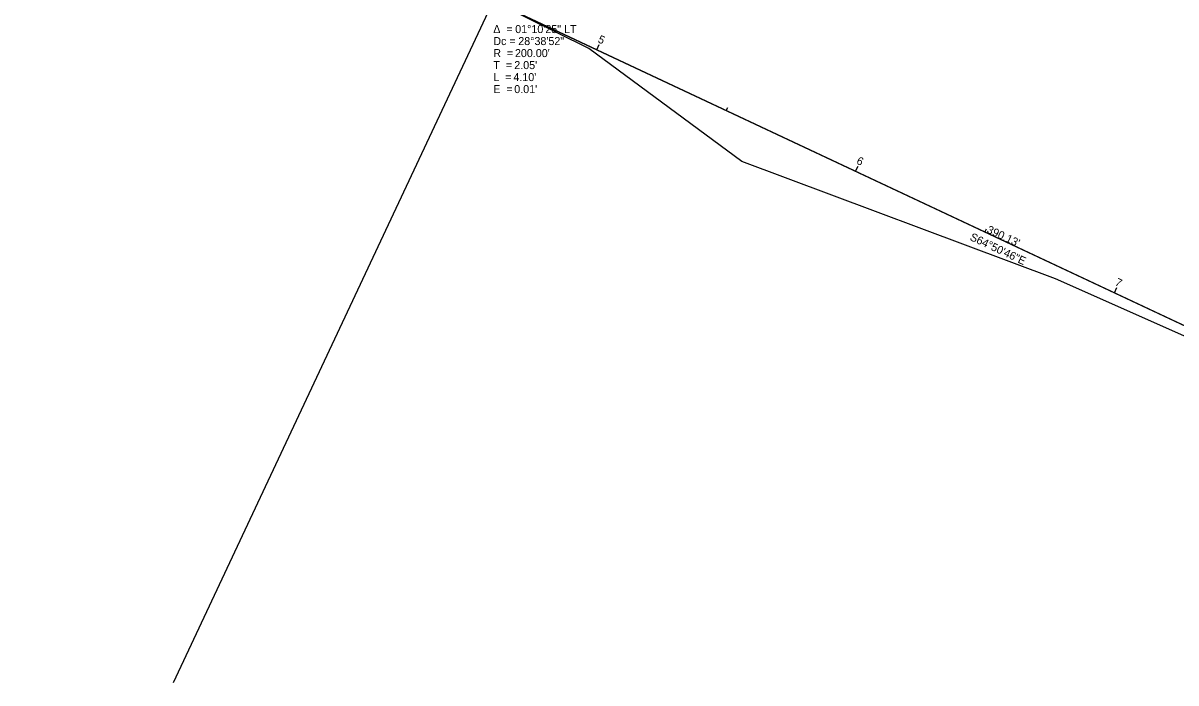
# Model space of a CAD drawing. Extents: x 1439896 to 1441697, y 420263 to 421715.
# Drawn here: x 1440109.3 to 1440512.6, y 421086.7 to 421317.5 of the extents above; entities that cross this region are included whole.
import ezdxf

# ---------------------------------------------------------------- set-up
doc = ezdxf.new("R2010")
doc.units = 0
for name, color, linetype in [('Default', 7, 'Continuous'), ('DR_X_Cells', 7, 'Continuous'), ('SV_P_Control_Cells_Set', 7, 'Continuous'), ('SV_P_Mon_Cells_Set', 7, 'Continuous'), ('SV_X_Random_Point', 7, 'Continuous'), ('SV_X_Shot_Marker', 7, 'Continuous'), ('SV_X_Text_Elevation', 7, 'Continuous')]:
    doc.layers.add(name, color=color, linetype=linetype)

msp = doc.modelspace()

# ---------------------------------------------------------------- linework, layer by layer
at = {"layer": 'Default'}
for p, q in [((1440273.76, 421325.22), (1440161.76, 421086.71)), ((1440273.76, 421325.22), (1440630.33, 421157.78)), ((1440273.76, 421325.22), (1440628.82, 421158.49)), ((1440275.61, 421324.35), (1440628.74, 421158.53))]:
    msp.add_line(p, q, dxfattribs=at)
at = {"layer": 'DR_X_Cells'}
for p, q in [((1440310, 421308.2), (1440310.85, 421310.01)), ((1440355.26, 421286.95), (1440355.77, 421288.04)), ((1440400.52, 421265.7), (1440401.37, 421267.51)), ((1440445.78, 421244.45), (1440446.29, 421245.53)), ((1440491.04, 421223.19), (1440491.89, 421225))]:
    msp.add_line(p, q, dxfattribs=at)
at = {"layer": 'SV_P_Mon_Cells_Set'}
for points in [[(1440691.36, 421118.81), (1440629.58, 421158.14), (1440609.97, 421165.18), (1440526.94, 421203.03), (1440470.42, 421228.12), (1440360.67, 421269.16), (1440307.16, 421308.68), (1440273.76, 421325.22), (1440198.26, 421353.66), (1440147.64, 421370.92), (1440109.27, 421396.96)], [(1440629.58, 421158.14), (1440273.76, 421325.22), (1440141.75, 421390.54)]]:
    msp.add_lwpolyline(points, dxfattribs=at)
at = {"layer": 'SV_X_Text_Elevation'}
msp.add_line((1440275.61, 421324.35), (1440628.74, 421158.53), dxfattribs=at)

# ---------------------------------------------------------------- texts
at = {"layer": 'DR_X_Cells'}
for s, p in [('5', (1440310.1, 421310.92)), ('6', (1440400.57, 421268.44)), ('7', (1440491.03, 421225.96))]:
    msp.add_text(s, height=2.8, rotation=334.8462, dxfattribs=at).set_placement(p)
at = {"layer": 'SV_P_Control_Cells_Set'}
msp.add_text('S64°50\'46"E', height=2.8, rotation=334.8462, dxfattribs=at).set_placement((1440440.24, 421241.75))
at = {"layer": 'SV_X_Random_Point'}
msp.add_text("390.13'", height=2.8, rotation=334.8462, dxfattribs=at).set_placement((1440446.15, 421244.32))
at = {"layer": 'SV_X_Shot_Marker'}
for s, p in [('Δ  = ', (1440273.77, 421314.04)), ('01°10\'25" LT', (1440281.44, 421314.04)), ('Dc = ', (1440273.77, 421309.84)), ('28°38\'52"', (1440282.51, 421309.84)), ('R  = ', (1440273.77, 421305.64)), ("200.00'", (1440281.35, 421305.64)), ('T  = ', (1440273.77, 421301.44)), ("2.05'", (1440281.11, 421301.44)), ('L  = ', (1440273.77, 421297.24)), ("4.10'", (1440280.81, 421297.24)), ('E  = ', (1440273.77, 421293.04)), ("0.01'", (1440281.11, 421293.04))]:
    msp.add_text(s, height=2.8, dxfattribs=at).set_placement(p)

doc.saveas('drawing.dxf')
